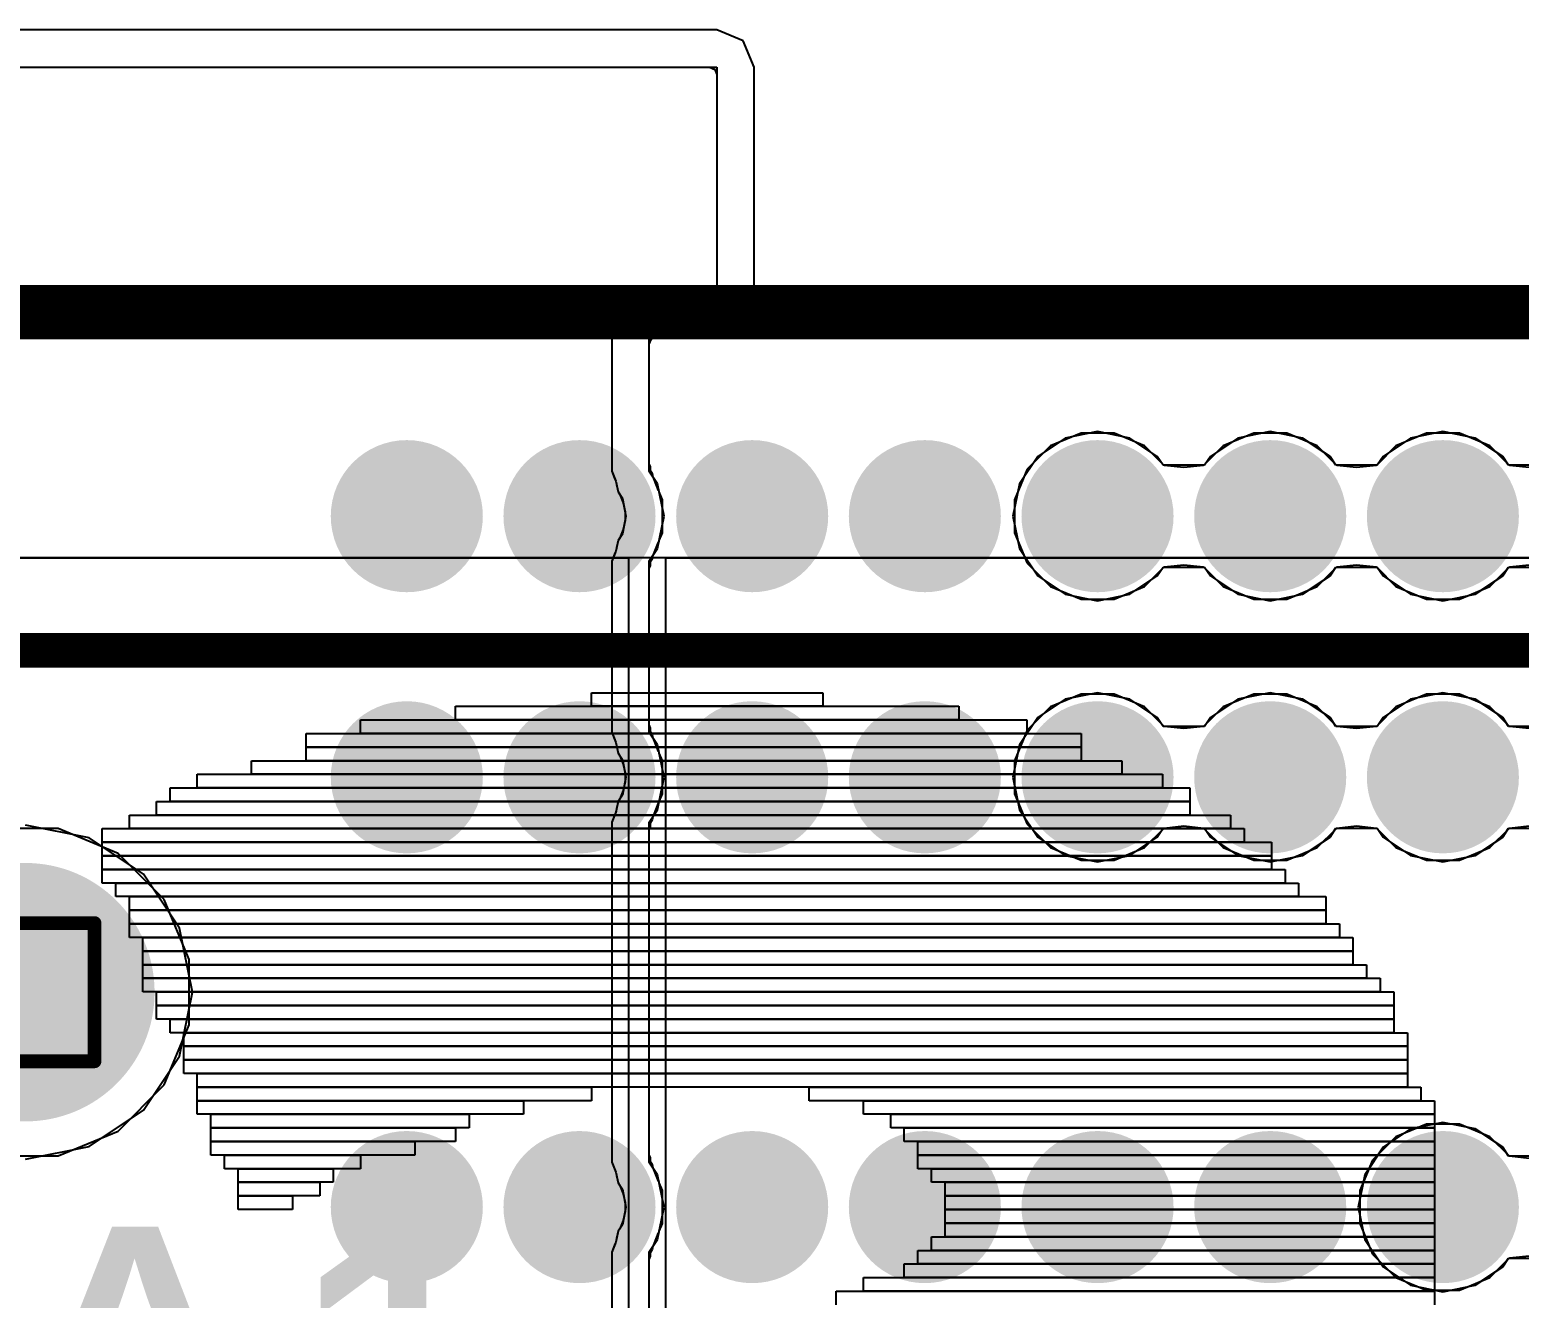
# Model space of a CAD drawing. Header units: inches. Extents: x -25 to 271, y -41 to 15.
# Drawn here: x 4.66 to 10.13, y -29.92 to -25.26 of the extents above; entities that cross this region are included whole.
import ezdxf

# ---------------------------------------------------------------- set-up
doc = ezdxf.new("R2010")
doc.units = ezdxf.units.IN
for name, color, linetype in [('Bottom Layer', 5, 'Continuous'), ('Bottom Overlay', 54, 'Continuous'), ('Bottom Solder', 6, 'Continuous'), ('Drill Drawing', 1, 'Continuous'), ('Pad Holes', 156, 'Continuous'), ('Top Layer', 1, 'Continuous'), ('Top Overlay', 2, 'Continuous'), ('Top Paste', 8, 'Continuous'), ('Top Solder', 216, 'Continuous')]:
    doc.layers.add(name, color=color, linetype=linetype)
doc.styles.add('Arial', font='', dxfattribs={"height": 0.2})
doc.styles.get('Arial').set_extended_font_data('Arial')

# ---------------------------------------------------------------- blocks, each defined once
blk = doc.blocks.new('BL_R8812AF1_B_14')
at = {"layer": 'Bottom Overlay'}
blk.add_lwpolyline([(13.5, 8.9, 0.127, 0.127, 0), (-13.5, 8.9, 0.127, 0.127, 0)], format="xyseb", dxfattribs=at)
blk = doc.blocks.new('ADM6_30_01_5_L_4_2_A_TR_66')
at = {"layer": 'Bottom Solder'}
h = blk.add_hatch(color=6, dxfattribs=at)
edge = h.paths.add_edge_path()
edge.add_arc((10.61, 0), 0.1016, 0, 360)
at = {"layer": 'Pad Holes'}
h = blk.add_hatch(color=7, dxfattribs=at)
edge = h.paths.add_edge_path()
edge.add_arc((10.61, 0), 0.475, 0, 360)
at = {"layer": 'Top Layer'}
h = blk.add_hatch(color=1, dxfattribs=at)
edge = h.paths.add_edge_path()
edge.add_arc((5.3975, 0.79), 0.178, 0, 360)
h = blk.add_hatch(color=1, dxfattribs=at)
edge = h.paths.add_edge_path()
edge.add_arc((6.0325, 0.79), 0.178, 0, 360)
h = blk.add_hatch(color=1, dxfattribs=at)
edge = h.paths.add_edge_path()
edge.add_arc((6.6675, 0.79), 0.178, 0, 360)
h = blk.add_hatch(color=1, dxfattribs=at)
edge = h.paths.add_edge_path()
edge.add_arc((7.3025, 0.79), 0.178, 0, 360)
h = blk.add_hatch(color=1, dxfattribs=at)
edge = h.paths.add_edge_path()
edge.add_arc((7.9375, 0.79), 0.178, 0, 360)
h = blk.add_hatch(color=1, dxfattribs=at)
edge = h.paths.add_edge_path()
edge.add_arc((8.5725, 0.79), 0.178, 0, 360)
h = blk.add_hatch(color=1, dxfattribs=at)
edge = h.paths.add_edge_path()
edge.add_arc((9.2075, 0.79), 0.178, 0, 360)
h = blk.add_hatch(color=1, dxfattribs=at)
edge = h.paths.add_edge_path()
edge.add_arc((5.3975, -0.79), 0.178, 0, 360)
h = blk.add_hatch(color=1, dxfattribs=at)
edge = h.paths.add_edge_path()
edge.add_arc((6.0325, -0.79), 0.178, 0, 360)
h = blk.add_hatch(color=1, dxfattribs=at)
edge = h.paths.add_edge_path()
edge.add_arc((6.6675, -0.79), 0.178, 0, 360)
h = blk.add_hatch(color=1, dxfattribs=at)
edge = h.paths.add_edge_path()
edge.add_arc((7.3025, -0.79), 0.178, 0, 360)
h = blk.add_hatch(color=1, dxfattribs=at)
edge = h.paths.add_edge_path()
edge.add_arc((7.9375, -0.79), 0.178, 0, 360)
h = blk.add_hatch(color=1, dxfattribs=at)
edge = h.paths.add_edge_path()
edge.add_arc((8.5725, -0.79), 0.178, 0, 360)
h = blk.add_hatch(color=1, dxfattribs=at)
edge = h.paths.add_edge_path()
edge.add_arc((9.2075, -0.79), 0.178, 0, 360)
h = blk.add_hatch(color=1, dxfattribs=at)
edge = h.paths.add_edge_path()
edge.add_arc((5.3975, -1.75), 0.178, 0, 360)
h = blk.add_hatch(color=1, dxfattribs=at)
edge = h.paths.add_edge_path()
edge.add_arc((6.0325, -1.75), 0.178, 0, 360)
h = blk.add_hatch(color=1, dxfattribs=at)
edge = h.paths.add_edge_path()
edge.add_arc((6.6675, -1.75), 0.178, 0, 360)
h = blk.add_hatch(color=1, dxfattribs=at)
edge = h.paths.add_edge_path()
edge.add_arc((7.3025, -1.75), 0.178, 0, 360)
h = blk.add_hatch(color=1, dxfattribs=at)
edge = h.paths.add_edge_path()
edge.add_arc((7.9375, -1.75), 0.178, 0, 360)
h = blk.add_hatch(color=1, dxfattribs=at)
edge = h.paths.add_edge_path()
edge.add_arc((8.5725, -1.75), 0.178, 0, 360)
h = blk.add_hatch(color=1, dxfattribs=at)
edge = h.paths.add_edge_path()
edge.add_arc((9.2075, -1.75), 0.178, 0, 360)
at = {"layer": 'Top Paste'}
h = blk.add_hatch(color=8, dxfattribs=at)
edge = h.paths.add_edge_path()
edge.add_arc((5.3975, 0.79), 0.178, 0, 360)
h = blk.add_hatch(color=8, dxfattribs=at)
edge = h.paths.add_edge_path()
edge.add_arc((6.0325, 0.79), 0.178, 0, 360)
h = blk.add_hatch(color=8, dxfattribs=at)
edge = h.paths.add_edge_path()
edge.add_arc((6.6675, 0.79), 0.178, 0, 360)
h = blk.add_hatch(color=8, dxfattribs=at)
edge = h.paths.add_edge_path()
edge.add_arc((7.3025, 0.79), 0.178, 0, 360)
h = blk.add_hatch(color=8, dxfattribs=at)
edge = h.paths.add_edge_path()
edge.add_arc((7.9375, 0.79), 0.178, 0, 360)
h = blk.add_hatch(color=8, dxfattribs=at)
edge = h.paths.add_edge_path()
edge.add_arc((8.5725, 0.79), 0.178, 0, 360)
h = blk.add_hatch(color=8, dxfattribs=at)
edge = h.paths.add_edge_path()
edge.add_arc((9.2075, 0.79), 0.178, 0, 360)
h = blk.add_hatch(color=8, dxfattribs=at)
edge = h.paths.add_edge_path()
edge.add_arc((5.3975, -0.79), 0.178, 0, 360)
h = blk.add_hatch(color=8, dxfattribs=at)
edge = h.paths.add_edge_path()
edge.add_arc((6.0325, -0.79), 0.178, 0, 360)
h = blk.add_hatch(color=8, dxfattribs=at)
edge = h.paths.add_edge_path()
edge.add_arc((6.6675, -0.79), 0.178, 0, 360)
h = blk.add_hatch(color=8, dxfattribs=at)
edge = h.paths.add_edge_path()
edge.add_arc((7.3025, -0.79), 0.178, 0, 360)
h = blk.add_hatch(color=8, dxfattribs=at)
edge = h.paths.add_edge_path()
edge.add_arc((7.9375, -0.79), 0.178, 0, 360)
h = blk.add_hatch(color=8, dxfattribs=at)
edge = h.paths.add_edge_path()
edge.add_arc((8.5725, -0.79), 0.178, 0, 360)
h = blk.add_hatch(color=8, dxfattribs=at)
edge = h.paths.add_edge_path()
edge.add_arc((9.2075, -0.79), 0.178, 0, 360)
h = blk.add_hatch(color=8, dxfattribs=at)
edge = h.paths.add_edge_path()
edge.add_arc((5.3975, -1.75), 0.178, 0, 360)
h = blk.add_hatch(color=8, dxfattribs=at)
edge = h.paths.add_edge_path()
edge.add_arc((6.0325, -1.75), 0.178, 0, 360)
h = blk.add_hatch(color=8, dxfattribs=at)
edge = h.paths.add_edge_path()
edge.add_arc((6.6675, -1.75), 0.178, 0, 360)
h = blk.add_hatch(color=8, dxfattribs=at)
edge = h.paths.add_edge_path()
edge.add_arc((7.3025, -1.75), 0.178, 0, 360)
h = blk.add_hatch(color=8, dxfattribs=at)
edge = h.paths.add_edge_path()
edge.add_arc((7.9375, -1.75), 0.178, 0, 360)
h = blk.add_hatch(color=8, dxfattribs=at)
edge = h.paths.add_edge_path()
edge.add_arc((8.5725, -1.75), 0.178, 0, 360)
h = blk.add_hatch(color=8, dxfattribs=at)
edge = h.paths.add_edge_path()
edge.add_arc((9.2075, -1.75), 0.178, 0, 360)
at = {"layer": 'Top Solder'}
h = blk.add_hatch(color=216, dxfattribs=at)
edge = h.paths.add_edge_path()
edge.add_arc((5.3975, 0.79), 0.2796, 0, 360)
h = blk.add_hatch(color=216, dxfattribs=at)
edge = h.paths.add_edge_path()
edge.add_arc((6.0325, 0.79), 0.2796, 0, 360)
h = blk.add_hatch(color=216, dxfattribs=at)
edge = h.paths.add_edge_path()
edge.add_arc((6.6675, 0.79), 0.2796, 0, 360)
h = blk.add_hatch(color=216, dxfattribs=at)
edge = h.paths.add_edge_path()
edge.add_arc((7.3025, 0.79), 0.2796, 0, 360)
h = blk.add_hatch(color=216, dxfattribs=at)
edge = h.paths.add_edge_path()
edge.add_arc((7.9375, 0.79), 0.2796, 0, 360)
h = blk.add_hatch(color=216, dxfattribs=at)
edge = h.paths.add_edge_path()
edge.add_arc((8.5725, 0.79), 0.2796, 0, 360)
h = blk.add_hatch(color=216, dxfattribs=at)
edge = h.paths.add_edge_path()
edge.add_arc((9.2075, 0.79), 0.2796, 0, 360)
h = blk.add_hatch(color=216, dxfattribs=at)
edge = h.paths.add_edge_path()
edge.add_arc((10.61, 0), 0.1016, 0, 360)
h = blk.add_hatch(color=216, dxfattribs=at)
edge = h.paths.add_edge_path()
edge.add_arc((5.3975, -0.79), 0.2796, 0, 360)
h = blk.add_hatch(color=216, dxfattribs=at)
edge = h.paths.add_edge_path()
edge.add_arc((6.0325, -0.79), 0.2796, 0, 360)
h = blk.add_hatch(color=216, dxfattribs=at)
edge = h.paths.add_edge_path()
edge.add_arc((6.6675, -0.79), 0.2796, 0, 360)
h = blk.add_hatch(color=216, dxfattribs=at)
edge = h.paths.add_edge_path()
edge.add_arc((7.3025, -0.79), 0.2796, 0, 360)
h = blk.add_hatch(color=216, dxfattribs=at)
edge = h.paths.add_edge_path()
edge.add_arc((7.9375, -0.79), 0.2796, 0, 360)
h = blk.add_hatch(color=216, dxfattribs=at)
edge = h.paths.add_edge_path()
edge.add_arc((8.5725, -0.79), 0.2796, 0, 360)
h = blk.add_hatch(color=216, dxfattribs=at)
edge = h.paths.add_edge_path()
edge.add_arc((9.2075, -0.79), 0.2796, 0, 360)
h = blk.add_hatch(color=216, dxfattribs=at)
edge = h.paths.add_edge_path()
edge.add_arc((5.3975, -1.75), 0.2796, 0, 360)
h = blk.add_hatch(color=216, dxfattribs=at)
edge = h.paths.add_edge_path()
edge.add_arc((6.0325, -1.75), 0.2796, 0, 360)
h = blk.add_hatch(color=216, dxfattribs=at)
edge = h.paths.add_edge_path()
edge.add_arc((6.6675, -1.75), 0.2796, 0, 360)
h = blk.add_hatch(color=216, dxfattribs=at)
edge = h.paths.add_edge_path()
edge.add_arc((7.3025, -1.75), 0.2796, 0, 360)
h = blk.add_hatch(color=216, dxfattribs=at)
edge = h.paths.add_edge_path()
edge.add_arc((7.9375, -1.75), 0.2796, 0, 360)
h = blk.add_hatch(color=216, dxfattribs=at)
edge = h.paths.add_edge_path()
edge.add_arc((8.5725, -1.75), 0.2796, 0, 360)
h = blk.add_hatch(color=216, dxfattribs=at)
edge = h.paths.add_edge_path()
edge.add_arc((9.2075, -1.75), 0.2796, 0, 360)
at = {"layer": 'Top Overlay'}
blk.add_lwpolyline([(11.885, -2.5, 0.2, 0.2, 0), (-11.885, -2.5, 0.2, 0.2, 0)], format="xyseb", dxfattribs=at)
at = {"layer": 'Top Overlay', "style": 'Arial'}
blk.add_text('A1', height=1.143, rotation=180, dxfattribs=at).set_placement((10.7427, 2.0046))

msp = doc.modelspace()

# ---------------------------------------------------------------- linework, layer by layer
at = {"layer": 'Bottom Layer'}
for p, q in [((6.985, -27.2034), (4.4958, -27.2034)), ((4.4958, -27.2034), (6.858, -27.2034)), ((6.858, -27.2034), (6.858, -32.385)), ((24.9682, -27.2034), (6.985, -27.2034)), ((6.9955, -32.385), (6.9955, -27.2034)), ((6.9955, -27.2034), (17.5896, -27.2034)), ((4.7602, -28.198), (4.5207, -28.198)), ((4.9814, -28.2897), (4.7602, -28.198)), ((5.1508, -28.459), (4.9814, -28.2897)), ((5.2424, -28.6803), (5.1508, -28.459)), ((5.2424, -28.9198), (5.2424, -28.6803)), ((5.1508, -29.141), (5.2424, -28.9198)), ((4.9814, -29.3104), (5.1508, -29.141)), ((4.7602, -29.402), (4.9814, -29.3104)), ((4.5207, -29.402), (4.7602, -29.402))]:
    msp.add_line(p, q, dxfattribs=at)
at = {"layer": 'Bottom Overlay'}
for p, q in [((6.7225, -27.749), (6.7225, -27.699)), ((6.7225, -27.699), (7.5724, -27.699)), ((7.5724, -27.699), (7.5724, -27.749)), ((6.2224, -27.7988), (6.2224, -27.749)), ((6.2224, -27.749), (8.0725, -27.749)), ((7.5724, -27.749), (6.7225, -27.749)), ((8.0725, -27.749), (8.0725, -27.7988)), ((5.8724, -27.8488), (5.8724, -27.7988)), ((5.8724, -27.7988), (8.3224, -27.7988)), ((8.0725, -27.7988), (6.2224, -27.7988)), ((8.3224, -27.7988), (8.3224, -27.8488)), ((5.6725, -27.8989), (5.6725, -27.8488)), ((5.6725, -27.8488), (8.5223, -27.8488)), ((8.3224, -27.8488), (5.8724, -27.8488)), ((8.5223, -27.8488), (8.5223, -27.8989)), ((5.6725, -27.9489), (5.6725, -27.8989)), ((5.6725, -27.8989), (8.5223, -27.8989)), ((8.5223, -27.8989), (5.6725, -27.8989)), ((8.5223, -27.8989), (8.5223, -27.9489)), ((5.4723, -27.9989), (5.4723, -27.9489)), ((5.4723, -27.9489), (8.6724, -27.9489)), ((8.5223, -27.9489), (5.6725, -27.9489)), ((8.6724, -27.9489), (8.6724, -27.9989)), ((5.2724, -28.049), (5.2724, -27.9989)), ((5.2724, -27.9989), (8.8223, -27.9989)), ((8.6724, -27.9989), (5.4723, -27.9989)), ((8.8223, -27.9989), (8.8223, -28.049)), ((5.1723, -28.0987), (5.1723, -28.049)), ((5.1723, -28.049), (8.9224, -28.049)), ((8.8223, -28.049), (5.2724, -28.049)), ((8.9224, -28.049), (8.9224, -28.0987)), ((5.0225, -28.1988), (5.0225, -28.1488)), ((5.0225, -28.1488), (9.0725, -28.1488)), ((5.1223, -28.1488), (5.1223, -28.0987)), ((5.1223, -28.0987), (8.9224, -28.0987)), ((8.9224, -28.1488), (5.1223, -28.1488)), ((8.9224, -28.0987), (5.1723, -28.0987)), ((8.9224, -28.0987), (8.9224, -28.1488)), ((9.0725, -28.1488), (9.0725, -28.1988)), ((4.9224, -28.2489), (4.9224, -28.1988)), ((4.9224, -28.1988), (9.1223, -28.1988)), ((9.0725, -28.1988), (5.0225, -28.1988)), ((9.1223, -28.1988), (9.1223, -28.2489)), ((4.9224, -28.2989), (4.9224, -28.2489)), ((4.9224, -28.2489), (9.2224, -28.2489)), ((9.1223, -28.2489), (4.9224, -28.2489)), ((9.2224, -28.2489), (9.2224, -28.2989)), ((9.2224, -28.2989), (4.9224, -28.2989)), ((4.9224, -28.3489), (4.9224, -28.2989)), ((4.9224, -28.2989), (9.2224, -28.2989)), ((9.2224, -28.2989), (9.2224, -28.3489)), ((9.2224, -28.3489), (4.9224, -28.3489)), ((4.9224, -28.399), (4.9224, -28.3489)), ((4.9224, -28.3489), (9.2724, -28.3489)), ((9.2724, -28.3489), (9.2724, -28.399)), ((9.2724, -28.399), (4.9224, -28.399)), ((4.9724, -28.4488), (4.9724, -28.399)), ((4.9724, -28.399), (9.3224, -28.399)), ((9.3224, -28.399), (9.3224, -28.4488)), ((9.3224, -28.4488), (4.9724, -28.4488)), ((5.0225, -28.4988), (5.0225, -28.4488)), ((5.0225, -28.4488), (9.4223, -28.4488)), ((9.4223, -28.4488), (9.4223, -28.4988)), ((9.4223, -28.4988), (5.0225, -28.4988)), ((5.0225, -28.5488), (5.0225, -28.4988)), ((5.0225, -28.4988), (9.4223, -28.4988)), ((9.4223, -28.4988), (9.4223, -28.5488)), ((9.4223, -28.5488), (5.0225, -28.5488)), ((5.0225, -28.5989), (5.0225, -28.5488)), ((5.0225, -28.5488), (9.4723, -28.5488)), ((9.4723, -28.5488), (9.4723, -28.5989)), ((9.4723, -28.5989), (5.0225, -28.5989)), ((5.0725, -28.6489), (5.0725, -28.5989)), ((5.0725, -28.5989), (9.5223, -28.5989)), ((9.5223, -28.5989), (9.5223, -28.6489)), ((5.0725, -28.699), (5.0725, -28.6489)), ((5.0725, -28.6489), (9.5223, -28.6489)), ((9.5223, -28.6489), (5.0725, -28.6489)), ((9.5223, -28.699), (5.0725, -28.699)), ((5.0725, -28.749), (5.0725, -28.699)), ((5.0725, -28.699), (9.5724, -28.699)), ((9.5223, -28.6489), (9.5223, -28.699)), ((9.5724, -28.699), (9.5724, -28.749)), ((9.5724, -28.749), (5.0725, -28.749)), ((5.0725, -28.7988), (5.0725, -28.749)), ((5.0725, -28.749), (9.6224, -28.749)), ((9.6224, -28.749), (9.6224, -28.7988)), ((9.6224, -28.7988), (5.0725, -28.7988)), ((5.1223, -28.8488), (5.1223, -28.7988)), ((5.1223, -28.7988), (9.6724, -28.7988)), ((9.6724, -28.7988), (9.6724, -28.8488)), ((9.6724, -28.8488), (5.1223, -28.8488)), ((5.1223, -28.8988), (5.1223, -28.8488)), ((5.1223, -28.8488), (9.6724, -28.8488)), ((9.6724, -28.8488), (9.6724, -28.8988)), ((9.6724, -28.8988), (5.1223, -28.8988)), ((5.1723, -28.9489), (5.1723, -28.8988)), ((5.1723, -28.8988), (9.6724, -28.8988)), ((9.6724, -28.8988), (9.6724, -28.9489)), ((9.6724, -28.9489), (5.1723, -28.9489)), ((5.2224, -28.9989), (5.2224, -28.9489)), ((5.2224, -28.9489), (9.7225, -28.9489)), ((9.7225, -28.9489), (9.7225, -28.9989)), ((9.7225, -28.9989), (5.2224, -28.9989)), ((5.2224, -29.049), (5.2224, -28.9989)), ((5.2224, -28.9989), (9.7225, -28.9989)), ((9.7225, -28.9989), (9.7225, -29.049)), ((5.2224, -29.099), (5.2224, -29.049)), ((5.2224, -29.049), (9.7225, -29.049)), ((9.7225, -29.049), (5.2224, -29.049)), ((9.7225, -29.049), (9.7225, -29.099)), ((9.7225, -29.099), (5.2224, -29.099)), ((5.2724, -29.1488), (5.2724, -29.099)), ((5.2724, -29.099), (9.7225, -29.099)), ((9.7225, -29.099), (9.7225, -29.1488)), ((5.2724, -29.1988), (5.2724, -29.1488)), ((5.2724, -29.1488), (6.7225, -29.1488)), ((9.7225, -29.1488), (5.2724, -29.1488)), ((6.7225, -29.1488), (6.7225, -29.1988)), ((7.5223, -29.1988), (7.5223, -29.1488)), ((7.5223, -29.1488), (9.7723, -29.1488)), ((9.7723, -29.1488), (9.7723, -29.1988)), ((5.2724, -29.2489), (5.2724, -29.1988)), ((5.2724, -29.1988), (6.4723, -29.1988)), ((6.7225, -29.1988), (5.2724, -29.1988)), ((6.4723, -29.1988), (6.4723, -29.2489)), ((9.7723, -29.1988), (7.5223, -29.1988)), ((7.7225, -29.2489), (7.7225, -29.1988)), ((7.7225, -29.1988), (9.8223, -29.1988)), ((9.8223, -29.1988), (9.8223, -29.2489)), ((6.4723, -29.2489), (5.2724, -29.2489)), ((5.3224, -29.2989), (5.3224, -29.2489)), ((5.3224, -29.2489), (6.2724, -29.2489)), ((5.3224, -29.3489), (5.3224, -29.2989)), ((5.3224, -29.2989), (6.2224, -29.2989)), ((6.2724, -29.2989), (5.3224, -29.2989)), ((6.2224, -29.2989), (6.2224, -29.3489)), ((6.2724, -29.2489), (6.2724, -29.2989)), ((9.8223, -29.2489), (7.7225, -29.2489)), ((7.8223, -29.2989), (7.8223, -29.2489)), ((7.8223, -29.2489), (9.8223, -29.2489)), ((9.8223, -29.2989), (7.8223, -29.2989)), ((7.8723, -29.3489), (7.8723, -29.2989)), ((7.8723, -29.2989), (9.8223, -29.2989)), ((9.8223, -29.2489), (9.8223, -29.2989)), ((9.8223, -29.2989), (9.8223, -29.3489)), ((6.2224, -29.3489), (5.3224, -29.3489)), ((5.3224, -29.399), (5.3224, -29.3489)), ((5.3224, -29.3489), (6.0725, -29.3489)), ((6.0725, -29.3489), (6.0725, -29.399)), ((9.8223, -29.3489), (7.8723, -29.3489)), ((7.9224, -29.399), (7.9224, -29.3489)), ((7.9224, -29.3489), (9.8223, -29.3489)), ((9.8223, -29.3489), (9.8223, -29.399)), ((6.0725, -29.399), (5.3224, -29.399)), ((5.3725, -29.4488), (5.3725, -29.399)), ((5.3725, -29.399), (5.8724, -29.399)), ((5.8724, -29.399), (5.8724, -29.4488)), ((9.8223, -29.399), (7.9224, -29.399)), ((7.9224, -29.4488), (7.9224, -29.399)), ((7.9224, -29.399), (9.8223, -29.399)), ((9.8223, -29.399), (9.8223, -29.4488)), ((5.8724, -29.4488), (5.3725, -29.4488)), ((5.4223, -29.4988), (5.4223, -29.4488)), ((5.4223, -29.4488), (5.7723, -29.4488)), ((5.7723, -29.4488), (5.7723, -29.4988)), ((9.8223, -29.4488), (7.9224, -29.4488)), ((7.9724, -29.4988), (7.9724, -29.4488)), ((7.9724, -29.4488), (9.8223, -29.4488)), ((9.8223, -29.4488), (9.8223, -29.4988)), ((5.7723, -29.4988), (5.4223, -29.4988)), ((5.4223, -29.5488), (5.4223, -29.4988)), ((5.4223, -29.4988), (5.7225, -29.4988)), ((5.7225, -29.4988), (5.7225, -29.5488)), ((9.8223, -29.4988), (7.9724, -29.4988)), ((8.0225, -29.5488), (8.0225, -29.4988)), ((8.0225, -29.4988), (9.8223, -29.4988)), ((9.8223, -29.4988), (9.8223, -29.5488)), ((5.7225, -29.5488), (5.4223, -29.5488)), ((5.4223, -29.5989), (5.4223, -29.5488)), ((5.4223, -29.5488), (5.6224, -29.5488)), ((5.6224, -29.5488), (5.6224, -29.5989)), ((8.0225, -29.5989), (8.0225, -29.5488)), ((8.0225, -29.5488), (9.8223, -29.5488)), ((9.8223, -29.5488), (8.0225, -29.5488)), ((9.8223, -29.5488), (9.8223, -29.5989)), ((5.6224, -29.5989), (5.4223, -29.5989)), ((9.8223, -29.5989), (8.0225, -29.5989)), ((8.0225, -29.6489), (8.0225, -29.5989)), ((8.0225, -29.5989), (9.8223, -29.5989)), ((9.8223, -29.5989), (9.8223, -29.6489)), ((9.8223, -29.6489), (8.0225, -29.6489)), ((8.0225, -29.6989), (8.0225, -29.6489)), ((8.0225, -29.6489), (9.8223, -29.6489)), ((9.8223, -29.6489), (9.8223, -29.6989)), ((7.9724, -29.749), (7.9724, -29.6989)), ((7.9724, -29.6989), (9.8223, -29.6989)), ((9.8223, -29.6989), (8.0225, -29.6989)), ((9.8223, -29.6989), (9.8223, -29.749)), ((7.9224, -29.7988), (7.9224, -29.749)), ((7.9224, -29.749), (9.8223, -29.749)), ((9.8223, -29.749), (7.9724, -29.749)), ((9.8223, -29.749), (9.8223, -29.7988)), ((7.7225, -29.8988), (7.7225, -29.8488)), ((7.7225, -29.8488), (9.8223, -29.8488)), ((7.8723, -29.8488), (7.8723, -29.7988)), ((7.8723, -29.7988), (9.8223, -29.7988)), ((9.8223, -29.8488), (7.8723, -29.8488)), ((9.8223, -29.7988), (7.9224, -29.7988)), ((9.8223, -29.7988), (9.8223, -29.8488)), ((9.8223, -29.8488), (9.8223, -29.8988)), ((7.6224, -29.9489), (7.6224, -29.8988)), ((7.6224, -29.8988), (9.8223, -29.8988)), ((9.8223, -29.8988), (7.7225, -29.8988)), ((9.8223, -29.8988), (9.8223, -29.9489))]:
    msp.add_line(p, q, dxfattribs=at)
at = {"layer": 'Drill Drawing'}
for points in [[(4.3864, -28.546, 0.0508, 0.0508, 0), (4.8944, -28.546, 0.0508, 0.0508, 0)], [(4.8944, -29.054, 0.0508, 0.0508, 0), (4.8944, -28.546, 0.0508, 0.0508, 0)], [(4.3864, -29.054, 0.0508, 0.0508, 0), (4.8944, -29.054, 0.0508, 0.0508, 0)]]:
    msp.add_lwpolyline(points, format="xyseb", dxfattribs=at)
for points in [[(4.8817, -28.546, 0.0254, 0.0254, 1), (4.9071, -28.546, 0.0254, 0.0254, 1)], [(4.8817, -28.546, 0.0254, 0.0254, 1), (4.9071, -28.546, 0.0254, 0.0254, 1)], [(4.8817, -29.054, 0.0254, 0.0254, 1), (4.9071, -29.054, 0.0254, 0.0254, 1)], [(4.8817, -29.054, 0.0254, 0.0254, 1), (4.9071, -29.054, 0.0254, 0.0254, 1)]]:
    msp.add_lwpolyline(points, format="xyseb", close=True, dxfattribs=at)
at = {"layer": 'Top Layer'}
for p, q in [((7.1832, -25.262), (3.4636, -25.262)), ((7.2804, -25.3023), (7.1832, -25.262)), ((7.3207, -25.3995), (7.2804, -25.3023)), ((3.2258, -25.3995), (7.1832, -25.3995)), ((3.4636, -25.3995), (7.1559, -25.3995)), ((7.1559, -25.3995), (7.1752, -25.4075)), ((7.1752, -25.4075), (7.1832, -25.4268)), ((7.1832, -25.3995), (7.1832, -26.2531)), ((7.3207, -26.2531), (7.3207, -25.3995)), ((7.1832, -25.4268), (7.1832, -26.2258)), ((7.1832, -26.2258), (7.1752, -26.2451)), ((6.9342, -26.2531), (6.837, -26.2934)), ((6.8896, -26.2716), (6.837, -26.2934)), ((6.9342, -26.2531), (6.8896, -26.2716)), ((6.8896, -26.2716), (6.8896, -26.2716)), ((6.8896, -26.2716), (6.8896, -26.2716)), ((7.1559, -26.2531), (6.9342, -26.2531)), ((7.1832, -26.2531), (6.9342, -26.2531)), ((7.1752, -26.2451), (7.1559, -26.2531)), ((7.2804, -26.3503), (7.3207, -26.2531)), ((6.837, -26.2934), (6.7967, -26.3906)), ((6.837, -26.2934), (6.8152, -26.346)), ((6.8152, -26.346), (6.7967, -26.3906)), ((6.7967, -26.3906), (6.7967, -26.4179)), ((6.7967, -26.3906), (6.7967, -26.8846)), ((6.8152, -26.346), (6.8152, -26.346)), ((6.8152, -26.346), (6.8152, -26.346)), ((6.9342, -26.8846), (6.9342, -26.3906)), ((6.9342, -26.3906), (26.868, -26.3906)), ((6.9342, -26.4179), (6.9422, -26.3986)), ((6.9422, -26.3986), (6.9615, -26.3906)), ((6.9615, -26.3906), (7.1832, -26.3906)), ((7.1832, -26.3906), (7.2804, -26.3503)), ((6.7967, -26.4179), (6.7967, -26.8573)), ((6.9342, -26.8573), (6.9342, -26.4179)), ((8.4639, -26.7627), (8.363, -26.8302)), ((8.5222, -26.745), (8.4101, -26.7915)), ((8.5829, -26.7391), (8.4639, -26.7627)), ((8.6436, -26.745), (8.5222, -26.745)), ((8.7019, -26.7627), (8.5829, -26.7391)), ((8.7557, -26.7915), (8.6436, -26.745)), ((8.8028, -26.8302), (8.7019, -26.7627)), ((9.0989, -26.7627), (8.998, -26.8302)), ((9.1572, -26.745), (9.0451, -26.7915)), ((9.2179, -26.7391), (9.0989, -26.7627)), ((9.2786, -26.745), (9.1572, -26.745)), ((9.3369, -26.7627), (9.2179, -26.7391)), ((9.3907, -26.7915), (9.2786, -26.745)), ((9.4378, -26.8302), (9.3369, -26.7627)), ((9.7339, -26.7627), (9.633, -26.8302)), ((9.7922, -26.745), (9.6801, -26.7915)), ((9.8529, -26.7391), (9.7339, -26.7627)), ((9.9136, -26.745), (9.7922, -26.745)), ((9.9719, -26.7627), (9.8529, -26.7391)), ((10.0257, -26.7915), (9.9136, -26.745)), ((10.0728, -26.8302), (9.9719, -26.7627)), ((8.363, -26.8302), (8.2956, -26.931)), ((8.4101, -26.7915), (8.3243, -26.8773)), ((8.8276, -26.8634), (8.7557, -26.7915)), ((8.8246, -26.8627), (8.8028, -26.8302)), ((9.0451, -26.7915), (8.9732, -26.8634)), ((8.998, -26.8302), (8.9763, -26.8627)), ((9.4626, -26.8634), (9.3907, -26.7915)), ((9.4596, -26.8627), (9.4378, -26.8302)), ((9.6801, -26.7915), (9.6082, -26.8634)), ((9.633, -26.8302), (9.6113, -26.8627)), ((10.0976, -26.8634), (10.0257, -26.7915)), ((10.0946, -26.8627), (10.0728, -26.8302)), ((6.7967, -26.8573), (6.7967, -26.8846)), ((6.7967, -26.8846), (6.8072, -26.9099)), ((6.7967, -26.8846), (6.8121, -26.9217)), ((6.9391, -26.8691), (6.9342, -26.8573)), ((6.9652, -26.931), (6.9342, -26.8846)), ((6.9391, -26.8831), (6.9391, -26.8691)), ((6.9469, -26.8948), (6.9391, -26.8831)), ((8.3243, -26.8773), (8.2779, -26.9894)), ((8.9763, -26.8627), (8.8246, -26.8627)), ((8.9004, -26.8711), (8.8276, -26.8634)), ((8.9732, -26.8634), (8.9004, -26.8711)), ((9.6113, -26.8627), (9.4596, -26.8627)), ((9.5354, -26.8711), (9.4626, -26.8634)), ((9.6082, -26.8634), (9.5354, -26.8711)), ((10.2463, -26.8627), (10.0946, -26.8627)), ((10.1704, -26.8711), (10.0976, -26.8634)), ((6.8072, -26.9099), (6.8072, -26.9099)), ((6.8072, -26.9099), (6.8121, -26.9217)), ((6.8121, -26.9217), (6.8121, -26.9217)), ((6.8121, -26.9217), (6.8121, -26.9217)), ((6.8121, -26.9217), (6.8142, -26.9323)), ((6.8121, -26.9217), (6.8199, -26.961)), ((6.8142, -26.9323), (6.8146, -26.9342)), ((6.8146, -26.9342), (6.8146, -26.9342)), ((6.8146, -26.9342), (6.8199, -26.961)), ((6.9494, -26.9074), (6.9469, -26.8948)), ((6.95, -26.9083), (6.9494, -26.9074)), ((6.9507, -26.9115), (6.95, -26.9083)), ((6.9687, -26.9551), (6.9507, -26.9115)), ((6.9889, -27.05), (6.9652, -26.931)), ((8.2956, -26.931), (8.2719, -27.05)), ((6.8199, -26.961), (6.8264, -26.9707)), ((6.8199, -26.961), (6.8357, -26.9847)), ((6.8264, -26.9707), (6.839, -27.0012)), ((6.8357, -26.9847), (6.8487, -27.05)), ((6.839, -27.0012), (6.8454, -27.0335)), ((6.9705, -26.9579), (6.9687, -26.9551)), ((6.9712, -26.9611), (6.9705, -26.9579)), ((6.9829, -26.9894), (6.9712, -26.9611)), ((6.9829, -27.02), (6.9829, -26.9894)), ((8.2779, -26.9894), (8.2779, -27.1107)), ((6.8487, -27.05), (6.8357, -27.1154)), ((6.8454, -27.0335), (6.8454, -27.0665)), ((6.9652, -27.169), (6.9889, -27.05)), ((6.9836, -27.0232), (6.9829, -27.02)), ((6.9829, -27.0264), (6.9836, -27.0232)), ((6.9829, -27.0736), (6.9829, -27.0264)), ((8.2719, -27.05), (8.2956, -27.169)), ((6.839, -27.0989), (6.8264, -27.1294)), ((6.8454, -27.0665), (6.839, -27.0989)), ((6.9712, -27.139), (6.9829, -27.1107)), ((6.9836, -27.0769), (6.9829, -27.0736)), ((6.9829, -27.0801), (6.9836, -27.0769)), ((6.9829, -27.1107), (6.9829, -27.0801)), ((8.2779, -27.1107), (8.3243, -27.2228)), ((6.8199, -27.1391), (6.8121, -27.1784)), ((6.8146, -27.1659), (6.813, -27.174)), ((6.8199, -27.1391), (6.8146, -27.1659)), ((6.8146, -27.1659), (6.8146, -27.1659)), ((6.8357, -27.1154), (6.8199, -27.1391)), ((6.8264, -27.1294), (6.8199, -27.1391)), ((6.9507, -27.1886), (6.9687, -27.145)), ((6.9687, -27.145), (6.9705, -27.1422)), ((6.9705, -27.1422), (6.9712, -27.139)), ((6.8121, -27.1784), (6.7967, -27.2155)), ((6.8072, -27.1902), (6.7967, -27.2155)), ((6.7967, -27.2155), (6.7967, -27.2428)), ((6.7967, -27.2155), (6.7967, -27.8446)), ((6.8121, -27.1784), (6.8072, -27.1902)), ((6.8072, -27.1902), (6.8072, -27.1902)), ((6.813, -27.174), (6.8121, -27.1784)), ((6.8121, -27.1784), (6.8121, -27.1784)), ((6.8121, -27.1784), (6.8121, -27.1784)), ((6.9342, -27.2155), (6.9652, -27.169)), ((6.9342, -27.8446), (6.9342, -27.2155)), ((6.9391, -27.2169), (6.9469, -27.2052)), ((6.9391, -27.231), (6.9391, -27.2169)), ((6.9469, -27.2052), (6.9494, -27.1927)), ((6.9494, -27.1927), (6.95, -27.1918)), ((6.95, -27.1918), (6.9507, -27.1886)), ((8.2956, -27.169), (8.363, -27.2699)), ((6.7967, -27.2428), (6.7967, -27.8173)), ((6.9342, -27.2428), (6.9391, -27.231)), ((6.9342, -27.8173), (6.9342, -27.2428)), ((8.3243, -27.2228), (8.4101, -27.3086)), ((8.363, -27.2699), (8.4639, -27.3373)), ((8.7019, -27.3373), (8.8028, -27.2699)), ((8.7557, -27.3086), (8.8276, -27.2367)), ((8.8028, -27.2699), (8.8246, -27.2374)), ((8.8246, -27.2374), (8.9763, -27.2374)), ((8.8276, -27.2367), (8.9004, -27.229)), ((8.9004, -27.229), (8.9732, -27.2367)), ((8.9732, -27.2367), (9.0451, -27.3086)), ((8.9763, -27.2374), (8.998, -27.2699)), ((8.998, -27.2699), (9.0989, -27.3373)), ((9.3369, -27.3373), (9.4378, -27.2699)), ((9.3907, -27.3086), (9.4626, -27.2367)), ((9.4378, -27.2699), (9.4596, -27.2374)), ((9.4596, -27.2374), (9.6113, -27.2374)), ((9.4626, -27.2367), (9.5354, -27.229)), ((9.5354, -27.229), (9.6082, -27.2367)), ((9.6082, -27.2367), (9.6801, -27.3086)), ((9.6113, -27.2374), (9.633, -27.2699)), ((9.633, -27.2699), (9.7339, -27.3373)), ((9.9719, -27.3373), (10.0728, -27.2699)), ((10.0257, -27.3086), (10.0976, -27.2367)), ((10.0728, -27.2699), (10.0946, -27.2374)), ((10.0946, -27.2374), (10.2463, -27.2374)), ((10.0976, -27.2367), (10.1704, -27.229)), ((8.4101, -27.3086), (8.5222, -27.355)), ((8.6436, -27.355), (8.7557, -27.3086)), ((9.0451, -27.3086), (9.1572, -27.355)), ((9.2786, -27.355), (9.3907, -27.3086)), ((9.6801, -27.3086), (9.7922, -27.355)), ((9.9136, -27.355), (10.0257, -27.3086)), ((8.4639, -27.3373), (8.5829, -27.361)), ((8.5222, -27.355), (8.6436, -27.355)), ((8.5829, -27.361), (8.7019, -27.3373)), ((9.0989, -27.3373), (9.2179, -27.361)), ((9.1572, -27.355), (9.2786, -27.355)), ((9.2179, -27.361), (9.3369, -27.3373)), ((9.7339, -27.3373), (9.8529, -27.361)), ((9.7922, -27.355), (9.9136, -27.355)), ((9.8529, -27.361), (9.9719, -27.3373)), ((8.5222, -27.705), (8.4101, -27.7515)), ((8.5829, -27.6991), (8.4639, -27.7227)), ((8.6436, -27.705), (8.5222, -27.705)), ((8.7019, -27.7227), (8.5829, -27.6991)), ((8.7557, -27.7515), (8.6436, -27.705)), ((9.1572, -27.705), (9.0451, -27.7515)), ((9.2179, -27.6991), (9.0989, -27.7227)), ((9.2786, -27.705), (9.1572, -27.705)), ((9.3369, -27.7227), (9.2179, -27.6991)), ((9.3907, -27.7515), (9.2786, -27.705)), ((9.7922, -27.705), (9.6801, -27.7515)), ((9.8529, -27.6991), (9.7339, -27.7227)), ((9.9136, -27.705), (9.7922, -27.705)), ((9.9719, -27.7227), (9.8529, -27.6991)), ((10.0257, -27.7515), (9.9136, -27.705)), ((8.4101, -27.7515), (8.3243, -27.8373)), ((8.4639, -27.7227), (8.363, -27.7902)), ((8.8028, -27.7902), (8.7019, -27.7227)), ((8.8276, -27.8234), (8.7557, -27.7515)), ((9.0451, -27.7515), (8.9732, -27.8234)), ((9.0989, -27.7227), (8.998, -27.7902)), ((9.4378, -27.7902), (9.3369, -27.7227)), ((9.4626, -27.8234), (9.3907, -27.7515)), ((9.6801, -27.7515), (9.6082, -27.8234)), ((9.7339, -27.7227), (9.633, -27.7902)), ((10.0728, -27.7902), (9.9719, -27.7227)), ((10.0976, -27.8234), (10.0257, -27.7515)), ((6.7967, -27.8173), (6.7967, -27.8446)), ((6.9391, -27.8291), (6.9342, -27.8173)), ((8.363, -27.7902), (8.2956, -27.891)), ((8.8246, -27.8227), (8.8028, -27.7902)), ((8.9763, -27.8227), (8.8246, -27.8227)), ((8.9004, -27.8311), (8.8276, -27.8234)), ((8.9732, -27.8234), (8.9004, -27.8311)), ((8.998, -27.7902), (8.9763, -27.8227)), ((9.4596, -27.8227), (9.4378, -27.7902)), ((9.6113, -27.8227), (9.4596, -27.8227)), ((9.5354, -27.8311), (9.4626, -27.8234)), ((9.6082, -27.8234), (9.5354, -27.8311)), ((9.633, -27.7902), (9.6113, -27.8227)), ((10.0946, -27.8227), (10.0728, -27.7902)), ((10.2463, -27.8227), (10.0946, -27.8227)), ((10.1704, -27.8311), (10.0976, -27.8234)), ((6.7967, -27.8446), (6.8072, -27.8699)), ((6.7967, -27.8446), (6.8121, -27.8817)), ((6.8072, -27.8699), (6.8072, -27.8699)), ((6.8072, -27.8699), (6.8121, -27.8817)), ((6.9652, -27.891), (6.9342, -27.8446)), ((6.9391, -27.8431), (6.9391, -27.8291)), ((6.9469, -27.8548), (6.9391, -27.8431)), ((6.9494, -27.8674), (6.9469, -27.8548)), ((6.95, -27.8683), (6.9494, -27.8674)), ((6.9507, -27.8715), (6.95, -27.8683)), ((6.9687, -27.9151), (6.9507, -27.8715)), ((8.3243, -27.8373), (8.2779, -27.9494)), ((6.8121, -27.8817), (6.8121, -27.8817)), ((6.8121, -27.8817), (6.8121, -27.8817)), ((6.8121, -27.8817), (6.8142, -27.8923)), ((6.8121, -27.8817), (6.8199, -27.921)), ((6.8142, -27.8923), (6.8146, -27.8942)), ((6.8146, -27.8942), (6.8146, -27.8942)), ((6.8146, -27.8942), (6.8199, -27.921)), ((6.8199, -27.921), (6.8264, -27.9307)), ((6.8199, -27.921), (6.8357, -27.9447)), ((6.8264, -27.9307), (6.839, -27.9612)), ((6.9889, -28.01), (6.9652, -27.891)), ((6.9705, -27.9179), (6.9687, -27.9151)), ((6.9712, -27.9211), (6.9705, -27.9179)), ((6.9829, -27.9494), (6.9712, -27.9211)), ((8.2956, -27.891), (8.2719, -28.01)), ((6.8357, -27.9447), (6.8487, -28.01)), ((6.839, -27.9612), (6.8454, -27.9935)), ((6.9829, -27.98), (6.9829, -27.9494)), ((6.9836, -27.9832), (6.9829, -27.98)), ((6.9829, -27.9864), (6.9836, -27.9832)), ((6.9829, -28.0336), (6.9829, -27.9864)), ((8.2779, -27.9494), (8.2779, -28.0707)), ((6.8487, -28.01), (6.8357, -28.0754)), ((6.8454, -28.0265), (6.839, -28.0589)), ((6.8454, -27.9935), (6.8454, -28.0265)), ((6.9652, -28.129), (6.9889, -28.01)), ((6.9836, -28.0369), (6.9829, -28.0336)), ((6.9829, -28.0401), (6.9836, -28.0369)), ((6.9829, -28.0707), (6.9829, -28.0401)), ((8.2719, -28.01), (8.2956, -28.129)), ((6.8357, -28.0754), (6.8199, -28.0991)), ((6.8264, -28.0894), (6.8199, -28.0991)), ((6.839, -28.0589), (6.8264, -28.0894)), ((6.9712, -28.099), (6.9829, -28.0707)), ((8.2779, -28.0707), (8.3243, -28.1828)), ((6.8121, -28.1384), (6.7967, -28.1755)), ((6.8072, -28.1502), (6.7967, -28.1755)), ((6.8121, -28.1384), (6.8072, -28.1502)), ((6.8072, -28.1502), (6.8072, -28.1502)), ((6.8199, -28.0991), (6.8121, -28.1384)), ((6.813, -28.134), (6.8121, -28.1384)), ((6.8121, -28.1384), (6.8121, -28.1384)), ((6.8121, -28.1384), (6.8121, -28.1384)), ((6.8146, -28.1259), (6.813, -28.134)), ((6.8199, -28.0991), (6.8146, -28.1259)), ((6.8146, -28.1259), (6.8146, -28.1259)), ((6.9342, -28.1755), (6.9652, -28.129)), ((6.9494, -28.1527), (6.95, -28.1518)), ((6.95, -28.1518), (6.9507, -28.1486)), ((6.9507, -28.1486), (6.9687, -28.105)), ((6.9687, -28.105), (6.9705, -28.1022)), ((6.9705, -28.1022), (6.9712, -28.099)), ((8.2956, -28.129), (8.363, -28.2299)), ((4.8753, -28.233), (4.6404, -28.1863)), ((4.8753, -28.233), (4.6404, -28.1863)), ((6.7967, -28.1755), (6.7967, -28.2028)), ((6.7967, -28.1755), (6.7967, -29.4246)), ((6.7967, -28.2028), (6.7967, -29.3973)), ((6.9342, -29.4246), (6.9342, -28.1755)), ((6.9342, -28.2028), (6.9391, -28.191)), ((6.9342, -29.3973), (6.9342, -28.2028)), ((6.9391, -28.1769), (6.9469, -28.1652)), ((6.9391, -28.191), (6.9391, -28.1769)), ((6.9469, -28.1652), (6.9494, -28.1527)), ((8.3243, -28.1828), (8.4101, -28.2686)), ((8.7557, -28.2686), (8.8276, -28.1967)), ((8.8028, -28.2299), (8.8246, -28.1974)), ((8.8246, -28.1974), (8.9763, -28.1974)), ((8.8276, -28.1967), (8.9004, -28.189)), ((8.9004, -28.189), (8.9732, -28.1967)), ((8.9732, -28.1967), (9.0451, -28.2686)), ((8.9763, -28.1974), (8.998, -28.2299)), ((9.3907, -28.2686), (9.4626, -28.1967)), ((9.4378, -28.2299), (9.4596, -28.1974)), ((9.4596, -28.1974), (9.6113, -28.1974)), ((9.4626, -28.1967), (9.5354, -28.189)), ((9.5354, -28.189), (9.6082, -28.1967)), ((9.6082, -28.1967), (9.6801, -28.2686)), ((9.6113, -28.1974), (9.633, -28.2299)), ((10.0257, -28.2686), (10.0976, -28.1967)), ((10.0728, -28.2299), (10.0946, -28.1974)), ((10.0946, -28.1974), (10.2463, -28.1974)), ((10.0976, -28.1967), (10.1704, -28.189)), ((5.0744, -28.366), (4.8753, -28.233)), ((5.0744, -28.366), (4.8753, -28.233)), ((8.363, -28.2299), (8.4639, -28.2973)), ((8.7019, -28.2973), (8.8028, -28.2299)), ((8.998, -28.2299), (9.0989, -28.2973)), ((9.3369, -28.2973), (9.4378, -28.2299)), ((9.633, -28.2299), (9.7339, -28.2973)), ((9.9719, -28.2973), (10.0728, -28.2299)), ((8.4101, -28.2686), (8.5222, -28.315)), ((8.4639, -28.2973), (8.5829, -28.321)), ((8.5222, -28.315), (8.6436, -28.315)), ((8.5829, -28.321), (8.7019, -28.2973)), ((8.6436, -28.315), (8.7557, -28.2686)), ((9.0451, -28.2686), (9.1572, -28.315)), ((9.0989, -28.2973), (9.2179, -28.321)), ((9.1572, -28.315), (9.2786, -28.315)), ((9.2179, -28.321), (9.3369, -28.2973)), ((9.2786, -28.315), (9.3907, -28.2686)), ((9.6801, -28.2686), (9.7922, -28.315)), ((9.7339, -28.2973), (9.8529, -28.321)), ((9.7922, -28.315), (9.9136, -28.315)), ((9.8529, -28.321), (9.9719, -28.2973)), ((9.9136, -28.315), (10.0257, -28.2686)), ((5.2075, -28.5652), (5.0744, -28.366)), ((5.2075, -28.5652), (5.0744, -28.366)), ((5.2542, -28.8), (5.2075, -28.5652)), ((5.2542, -28.8), (5.2075, -28.5652)), ((5.2075, -29.0349), (5.2542, -28.8)), ((5.2075, -29.0349), (5.2542, -28.8)), ((5.0744, -29.2341), (5.2075, -29.0349)), ((5.0744, -29.2341), (5.2075, -29.0349)), ((4.8753, -29.3671), (5.0744, -29.2341)), ((4.8753, -29.3671), (5.0744, -29.2341)), ((9.7339, -29.3027), (9.633, -29.3702)), ((9.7922, -29.285), (9.6801, -29.3315)), ((9.8529, -29.2791), (9.7339, -29.3027)), ((9.9136, -29.285), (9.7922, -29.285)), ((9.9719, -29.3027), (9.8529, -29.2791)), ((10.0257, -29.3315), (9.9136, -29.285)), ((10.0728, -29.3702), (9.9719, -29.3027)), ((9.6801, -29.3315), (9.5943, -29.4173)), ((10.0976, -29.4034), (10.0257, -29.3315)), ((4.6404, -29.4138), (4.8753, -29.3671)), ((4.6404, -29.4138), (4.8753, -29.3671)), ((6.7967, -29.3973), (6.7967, -29.4246)), ((6.9391, -29.4091), (6.9342, -29.3973)), ((6.9391, -29.4231), (6.9391, -29.4091)), ((9.633, -29.3702), (9.5656, -29.471)), ((10.0946, -29.4027), (10.0728, -29.3702)), ((10.2463, -29.4027), (10.0946, -29.4027)), ((10.1704, -29.4111), (10.0976, -29.4034)), ((6.7967, -29.4246), (6.8072, -29.4499)), ((6.7967, -29.4246), (6.8121, -29.4617)), ((6.8072, -29.4499), (6.8072, -29.4499)), ((6.8072, -29.4499), (6.8121, -29.4617)), ((6.8121, -29.4617), (6.8121, -29.4617)), ((6.8121, -29.4617), (6.8121, -29.4617)), ((6.8121, -29.4617), (6.8142, -29.4723)), ((6.8121, -29.4617), (6.8199, -29.501)), ((6.9652, -29.471), (6.9342, -29.4246)), ((6.9469, -29.4348), (6.9391, -29.4231)), ((6.9494, -29.4474), (6.9469, -29.4348)), ((6.95, -29.4483), (6.9494, -29.4474)), ((6.9507, -29.4515), (6.95, -29.4483)), ((6.9687, -29.4951), (6.9507, -29.4515)), ((9.5943, -29.4173), (9.5479, -29.5294)), ((6.8142, -29.4723), (6.8146, -29.4742)), ((6.8146, -29.4742), (6.8146, -29.4742)), ((6.8146, -29.4742), (6.8199, -29.501)), ((6.8199, -29.501), (6.8264, -29.5107)), ((6.8199, -29.501), (6.8357, -29.5247)), ((6.8264, -29.5107), (6.839, -29.5412)), ((6.9889, -29.59), (6.9652, -29.471)), ((6.9705, -29.4979), (6.9687, -29.4951)), ((6.9712, -29.5011), (6.9705, -29.4979)), ((6.9829, -29.5294), (6.9712, -29.5011)), ((9.5656, -29.471), (9.5419, -29.59)), ((6.8357, -29.5247), (6.8487, -29.59)), ((6.839, -29.5412), (6.8454, -29.5735)), ((6.8454, -29.5735), (6.8454, -29.6065)), ((6.9829, -29.56), (6.9829, -29.5294)), ((6.9836, -29.5632), (6.9829, -29.56)), ((6.9829, -29.5664), (6.9836, -29.5632)), ((6.9829, -29.6136), (6.9829, -29.5664)), ((9.5479, -29.5294), (9.5479, -29.6507)), ((6.8487, -29.59), (6.8357, -29.6554)), ((6.8454, -29.6065), (6.839, -29.6389)), ((6.9652, -29.709), (6.9889, -29.59)), ((6.9836, -29.6169), (6.9829, -29.6136)), ((6.9829, -29.6201), (6.9836, -29.6169)), ((6.9829, -29.6507), (6.9829, -29.6201)), ((9.5419, -29.59), (9.5656, -29.709)), ((6.8199, -29.6791), (6.8121, -29.7184)), ((6.8199, -29.6791), (6.8146, -29.7059)), ((6.8357, -29.6554), (6.8199, -29.6791)), ((6.8264, -29.6694), (6.8199, -29.6791)), ((6.839, -29.6389), (6.8264, -29.6694)), ((6.9507, -29.7286), (6.9687, -29.685)), ((6.9687, -29.685), (6.9705, -29.6822)), ((6.9705, -29.6822), (6.9712, -29.679)), ((6.9712, -29.679), (6.9829, -29.6507)), ((9.5479, -29.6507), (9.5943, -29.7628)), ((6.8121, -29.7184), (6.7967, -29.7555)), ((6.8072, -29.7302), (6.7967, -29.7555)), ((6.8121, -29.7184), (6.8072, -29.7302)), ((6.8072, -29.7302), (6.8072, -29.7302)), ((6.813, -29.714), (6.8121, -29.7184)), ((6.8121, -29.7184), (6.8121, -29.7184)), ((6.8121, -29.7184), (6.8121, -29.7184)), ((6.8146, -29.7059), (6.813, -29.714)), ((6.8146, -29.7059), (6.8146, -29.7059)), ((6.9342, -29.7555), (6.9652, -29.709)), ((6.9469, -29.7452), (6.9494, -29.7327)), ((6.9494, -29.7327), (6.95, -29.7318)), ((6.95, -29.7318), (6.9507, -29.7286)), ((9.5656, -29.709), (9.633, -29.8099)), ((6.7967, -29.7555), (6.7967, -29.7828)), ((6.7967, -29.7555), (6.7967, -30.3846)), ((6.7967, -29.7828), (6.7967, -30.3573)), ((6.9342, -30.3846), (6.9342, -29.7555)), ((6.9342, -29.7828), (6.9391, -29.771)), ((6.9342, -30.3573), (6.9342, -29.7828)), ((6.9391, -29.7569), (6.9469, -29.7452)), ((6.9391, -29.771), (6.9391, -29.7569)), ((9.5943, -29.7628), (9.6801, -29.8486)), ((10.0257, -29.8486), (10.0976, -29.7767)), ((10.0728, -29.8099), (10.0946, -29.7774)), ((10.0946, -29.7774), (10.2463, -29.7774)), ((10.0976, -29.7767), (10.1704, -29.769)), ((9.633, -29.8099), (9.7339, -29.8773)), ((9.6801, -29.8486), (9.7922, -29.895)), ((9.9136, -29.895), (10.0257, -29.8486)), ((9.9719, -29.8773), (10.0728, -29.8099)), ((9.7339, -29.8773), (9.8529, -29.901)), ((9.7922, -29.895), (9.9136, -29.895)), ((9.8529, -29.901), (9.9719, -29.8773))]:
    msp.add_line(p, q, dxfattribs=at)

# ---------------------------------------------------------------- block references
at = {"rotation": 180}
for name, p in [('BL_R8812AF1_B_14', (12.7596, -18.6436)), ('ADM6_30_01_5_L_4_2_A_TR_66', (15.2504, -28.8))]:
    msp.add_blockref(name, p, dxfattribs=at)

doc.saveas('drawing.dxf')
